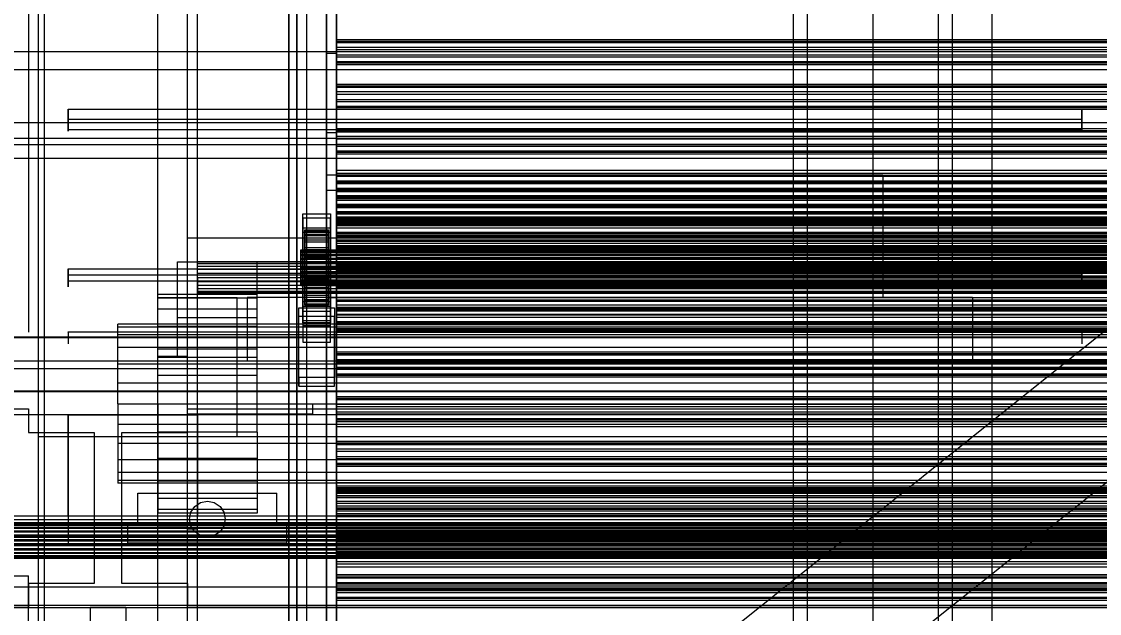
# Model space of a CAD drawing. Header units: millimetres. Extents: x -1970 to 59977, y -50268 to 6837.
# Drawn here: x -1408 to -866, y -34739 to -34441 of the extents above; entities that cross this region are included whole.
import ezdxf

# ---------------------------------------------------------------- set-up
doc = ezdxf.new("R2010")
doc.units = ezdxf.units.MM
for name, color, linetype, lineweight in [('COTAS_O', 1, 'Continuous', 0), ('COTAS_P', 1, 'Continuous', 0), ('frontal_briquetadora', 7, 'Continuous', 0), ('frontal_C01', 7, 'Continuous', 0), ('frontal_C03', 7, 'Continuous', 0), ('frontal_mezcladora', 7, 'Continuous', 0), ('frontal_secador', 7, 'Continuous', 0), ('frontal_tolva', 7, 'Continuous', 0)]:
    doc.layers.add(name, color=color, linetype=linetype, lineweight=lineweight)
doc.dimstyles.new('R19_100', dxfattribs={"dimtxt": 250, "dimasz": 150, "dimexe": 150, "dimexo": 80, "dimgap": 100, "dimtad": 1, "dimtih": 1, "dimtoh": 1, "dimdsep": 46, "dimcen": 0.09, "dimadec": 0, "dimazin": 0, "dimtfac": 1, "dimtdec": 4, "dimtofl": 0, "dimtmove": 0, "dimatfit": 3, "dimfxl": 1, "dimtolj": 1, "dimtzin": 0, "dimarcsym": 0})

# ---------------------------------------------------------------- blocks, each defined once
blk = doc.blocks.new('*D37')
at = {"layer": 'COTAS_P', "color": 0, "lineweight": -2, "transparency": 16777216}
for p, q in [((-1750, -35420), (-1750, -34450)), ((2600, -35420), (2600, -34450)), ((-1600, -34600), (2450, -34600))]:
    blk.add_line(p, q, dxfattribs=at)
at = {"layer": 'COTAS_P', "color": 0, "transparency": 16777216}
for points in [[(-1600, -34575), (-1600, -34625), (-1750, -34600)], [(2450, -34575), (2450, -34625), (2600, -34600)]]:
    blk.add_solid(points, dxfattribs=at)
at = {"layer": 'Defpoints', "color": 0, "transparency": 16777216}
for p in [(2600, -34600), (-1750, -35500), (2600, -35500)]:
    blk.add_point(p, dxfattribs=at)
blk = doc.blocks.new('*D44')
at = {"layer": 'COTAS_O', "color": 0, "lineweight": -2, "transparency": 16777216}
for p, q in [((-1400, -33700), (-630, -33700)), ((-780, -35850), (-780, -33850)), ((-1400, -36000), (-630, -36000))]:
    blk.add_line(p, q, dxfattribs=at)
at = {"layer": 'COTAS_O', "color": 0, "transparency": 16777216}
for points in [[(-805, -33850), (-755, -33850), (-780, -33700)], [(-805, -35850), (-755, -35850), (-780, -36000)]]:
    blk.add_solid(points, dxfattribs=at)
at = {"layer": 'Defpoints', "color": 0, "transparency": 16777216}
for p in [(-1480, -33700), (-780, -33700), (-1480, -36000)]:
    blk.add_point(p, dxfattribs=at)
blk = doc.blocks.new('*D46')
at = {"layer": 'COTAS_O', "color": 0, "lineweight": -2, "transparency": 16777216}
for p, q in [((-1320, -33000), (-550, -33000)), ((-700, -35850), (-700, -33150)), ((-1320, -36000), (-550, -36000))]:
    blk.add_line(p, q, dxfattribs=at)
at = {"layer": 'COTAS_O', "color": 0, "transparency": 16777216}
for points in [[(-725, -33150), (-675, -33150), (-700, -33000)], [(-725, -35850), (-675, -35850), (-700, -36000)]]:
    blk.add_solid(points, dxfattribs=at)
at = {"layer": 'Defpoints', "color": 0, "transparency": 16777216}
for p in [(-1400, -33000), (-700, -33000), (-1400, -36000)]:
    blk.add_point(p, dxfattribs=at)

msp = doc.modelspace()

# ---------------------------------------------------------------- linework, layer by layer
at = {"layer": 'frontal_briquetadora'}
for p, q in [((-1405, -34422.722), (-1405, -34441.964)), ((-1405, -34422.74), (-1405, -34441.832)), ((-1405, -34441.832), (-1405, -34460.24)), ((-1405, -34441.964), (-1405, -34460.706)), ((-1405, -34460.24), (-1405, -34477.746)), ((-1405, -34460.706), (-1405, -34478.788)), ((-1405, -34477.746), (-1405, -34494.147)), ((-1405, -34478.788), (-1405, -34496.056)), ((-1385, -34485.162), (-875, -34485.162)), ((-1385, -34486.667), (-1385, -34485.162)), ((-1385, -34485.162), (-1385, -34485.664)), ((-1385, -34486.971), (-1385, -34485.162)), ((-1385, -34485.664), (-1385, -34486.275)), ((-1385, -34486.275), (-1385, -34486.98)), ((-1385, -34488.165), (-1385, -34486.667)), ((-1385, -34489.47), (-1385, -34486.971)), ((-1385, -34486.98), (-1385, -34487.764)), ((-875, -34486.667), (-875, -34485.162)), ((-875, -34485.162), (-875, -34485.664)), ((-875, -34486.971), (-875, -34485.162)), ((-875, -34485.664), (-875, -34486.275)), ((-875, -34486.275), (-875, -34486.98)), ((-875, -34488.165), (-875, -34486.667)), ((-875, -34489.47), (-875, -34486.971)), ((-875, -34486.98), (-875, -34487.764)), ((-1385, -34487.764), (-1385, -34488.609)), ((-1385, -34489.657), (-1385, -34488.165)), ((-1385, -34488.609), (-1385, -34489.494)), ((-1385, -34492.157), (-1385, -34489.47)), ((-1385, -34489.494), (-1385, -34490.4)), ((-1385, -34491.141), (-1385, -34489.657)), ((-875, -34490.4), (-1385, -34490.4)), ((-1385, -34490.4), (-1385, -34492.18)), ((-1385, -34492.619), (-1385, -34491.141)), ((-1385, -34494.49), (-1385, -34492.157)), ((-1385, -34492.18), (-1385, -34493.8)), ((-1385, -34494.09), (-1385, -34492.619)), ((-875, -34487.764), (-875, -34488.609)), ((-875, -34489.657), (-875, -34488.165)), ((-875, -34488.609), (-875, -34489.494)), ((-875, -34492.157), (-875, -34489.47)), ((-875, -34489.494), (-875, -34490.4)), ((-875, -34491.141), (-875, -34489.657)), ((-875, -34490.4), (-875, -34492.18)), ((-875, -34492.619), (-875, -34491.141)), ((-875, -34494.49), (-875, -34492.157)), ((-875, -34492.18), (-875, -34493.8)), ((-875, -34494.09), (-875, -34492.619)), ((-1405, -34494.147), (-1405, -34509.249)), ((-1405, -34496.056), (-1405, -34512.364)), ((-1385, -34493.8), (-1385, -34495.113)), ((-1385, -34495.554), (-1385, -34494.09)), ((-1385, -34495.998), (-1385, -34494.49)), ((-1385, -34495.113), (-1385, -34496.003)), ((-1385, -34496.233), (-1385, -34495.554)), ((-1385, -34495.554), (-875, -34495.554)), ((-1385, -34495.554), (-1385, -34496.378)), ((-1385, -34496.378), (-1385, -34495.998)), ((-1385, -34496.003), (-1385, -34496.387)), ((-1385, -34496.387), (-1385, -34496.233)), ((-875, -34493.8), (-875, -34495.113)), ((-875, -34495.554), (-875, -34494.09)), ((-875, -34495.998), (-875, -34494.49)), ((-875, -34495.113), (-875, -34496.003)), ((-875, -34496.233), (-875, -34495.554)), ((-875, -34495.554), (-875, -34496.378)), ((-875, -34496.378), (-875, -34495.998)), ((-875, -34496.003), (-875, -34496.387)), ((-875, -34496.387), (-875, -34496.233)), ((-620, -34500), (-1425, -34500)), ((-620, -34510), (-1425, -34510)), ((-1405, -34509.249), (-1405, -34522.876)), ((-1405, -34512.364), (-1405, -34527.571)), ((-1255, -34518.4), (-1255, -34580)), ((-975, -34518.4), (-1255, -34518.4)), ((-975, -34518.4), (-975, -34580)), ((-1405, -34522.876), (-1405, -34534.867)), ((-1405, -34527.571), (-1405, -34541.548)), ((-1405, -34534.867), (-1405, -34545.083)), ((-1405, -34541.548), (-1405, -34554.176)), ((-1405, -34545.083), (-1405, -34553.403)), ((-1405, -34553.403), (-1405, -34559.73)), ((-1405, -34554.176), (-1405, -34565.346)), ((-1405, -34559.73), (-1405, -34563.989)), ((-1405, -34563.989), (-1405, -34566.132)), ((-1405, -34565.346), (-1405, -34574.965)), ((-1385, -34565.657), (-875, -34565.657)), ((-1385, -34566.549), (-1385, -34565.657)), ((-1385, -34565.657), (-1385, -34566.061)), ((-1385, -34568.221), (-1385, -34565.657)), ((-1385, -34566.061), (-1385, -34566.482)), ((-1385, -34566.482), (-1385, -34566.915)), ((-1385, -34567.43), (-1385, -34566.549)), ((-1385, -34566.915), (-1385, -34567.359)), ((-1385, -34567.359), (-1385, -34567.811)), ((-1385, -34568.299), (-1385, -34567.43)), ((-1385, -34567.811), (-1385, -34568.269)), ((-1385, -34570.888), (-1385, -34568.221)), ((-1385, -34568.269), (-1385, -34568.729)), ((-1385, -34569.157), (-1385, -34568.299)), ((-875, -34568.729), (-1385, -34568.729)), ((-1385, -34568.729), (-1385, -34570.933)), ((-875, -34566.549), (-875, -34565.657)), ((-875, -34565.657), (-875, -34566.061)), ((-875, -34568.221), (-875, -34565.657)), ((-875, -34566.061), (-875, -34566.482)), ((-875, -34566.482), (-875, -34566.915)), ((-875, -34567.43), (-875, -34566.549)), ((-875, -34566.915), (-875, -34567.359)), ((-875, -34567.359), (-875, -34567.811)), ((-875, -34568.299), (-875, -34567.43)), ((-875, -34567.811), (-875, -34568.269)), ((-875, -34570.888), (-875, -34568.221)), ((-875, -34568.269), (-875, -34568.729)), ((-875, -34569.157), (-875, -34568.299)), ((-875, -34568.729), (-875, -34570.933)), ((-1385, -34570.002), (-1385, -34569.157)), ((-1385, -34570.835), (-1385, -34570.002)), ((-1385, -34571.656), (-1385, -34570.835)), ((-1385, -34573.12), (-1385, -34570.888)), ((-1385, -34570.933), (-1385, -34572.828)), ((-1385, -34573.375), (-1385, -34571.656)), ((-1385, -34571.656), (-875, -34571.656)), ((-1385, -34571.656), (-1385, -34573.653)), ((-1385, -34572.828), (-1385, -34574.151)), ((-1385, -34574.466), (-1385, -34573.12)), ((-1385, -34574.445), (-1385, -34573.375)), ((-1385, -34573.653), (-1385, -34574.657)), ((-1385, -34574.151), (-1385, -34574.716)), ((-875, -34570.002), (-875, -34569.157)), ((-875, -34570.835), (-875, -34570.002)), ((-875, -34571.656), (-875, -34570.835)), ((-875, -34573.12), (-875, -34570.888)), ((-875, -34570.933), (-875, -34572.828)), ((-875, -34573.375), (-875, -34571.656)), ((-875, -34571.656), (-875, -34573.653)), ((-875, -34572.828), (-875, -34574.151)), ((-875, -34574.466), (-875, -34573.12)), ((-875, -34574.445), (-875, -34573.375)), ((-875, -34573.653), (-875, -34574.657)), ((-875, -34574.151), (-875, -34574.716)), ((-1405, -34574.965), (-1405, -34582.949)), ((-1385, -34574.716), (-1385, -34574.445)), ((-1385, -34574.657), (-1385, -34574.466)), ((-875, -34574.716), (-875, -34574.445)), ((-875, -34574.657), (-875, -34574.466)), ((-1405, -34582.949), (-1405, -34589.231)), ((-930, -34580), (-1295, -34580)), ((-1295, -34580), (-1295, -34612)), ((-1255, -34580), (-975, -34580)), ((-930, -34580), (-930, -34612)), ((-1405, -34589.231), (-1405, -34593.756)), ((-1405, -34593.756), (-1405, -34596.487)), ((-1405, -34596.487), (-1405, -34597.4)), ((-1385, -34597.328), (-1385, -34597.316)), ((-1385, -34597.316), (-875, -34597.316)), ((-1385, -34597.316), (-1385, -34597.357)), ((-1385, -34597.34), (-1385, -34597.328)), ((-1385, -34597.352), (-1385, -34597.34)), ((-1385, -34597.364), (-1385, -34597.352)), ((-1385, -34597.376), (-1385, -34597.364)), ((-1385, -34597.388), (-1385, -34597.376)), ((-1385, -34597.385), (-1385, -34597.398)), ((-1385, -34597.4), (-1385, -34597.388)), ((-875, -34597.4), (-1385, -34597.4)), ((-1385, -34597.4), (-1385, -34600.003)), ((-1385, -34600.003), (-1385, -34602.091)), ((-875, -34597.328), (-875, -34597.316)), ((-875, -34597.316), (-875, -34597.357)), ((-875, -34597.34), (-875, -34597.328)), ((-875, -34597.352), (-875, -34597.34)), ((-875, -34597.364), (-875, -34597.352)), ((-875, -34597.376), (-875, -34597.364)), ((-875, -34597.388), (-875, -34597.376)), ((-875, -34597.385), (-875, -34597.398)), ((-875, -34597.4), (-875, -34597.388)), ((-875, -34597.4), (-875, -34600.003)), ((-875, -34600.003), (-875, -34602.091)), ((-1385, -34602.091), (-1385, -34603.25)), ((-875, -34602.091), (-875, -34603.25)), ((-655, -34612), (-1445, -34612)), ((-930, -34612), (-1295, -34612)), ((-1445, -34636), (-1405, -34636)), ((-1405, -34636), (-1405, -34648)), ((-1385, -34639), (-1320, -34639)), ((-1385, -34690), (-1385, -34639)), ((-1385, -34639), (-1385, -34704)), ((-1325, -34636), (-770, -34636)), ((-1325, -34648), (-1325, -34636)), ((-1320, -34639), (-1320, -34690)), ((-1320, -34704), (-1320, -34639)), ((-1405, -34648), (-1372, -34648)), ((-1372, -34648), (-1372, -34724)), ((-1358, -34648), (-1325, -34648)), ((-1358, -34724), (-1358, -34648)), ((-1385, -34690), (-1425, -34690)), ((-620, -34690), (-1425, -34690)), ((-1320, -34690), (-1385, -34690)), ((-1385, -34690), (-1385, -34704)), ((-740, -34690), (-1320, -34690)), ((-1320, -34704), (-1320, -34690)), ((-570, -34704), (-1480, -34704)), ((-1385, -34704), (-1320, -34704)), ((-1405, -34735), (-1405, -34724)), ((-1405, -34724), (-1405, -34736)), ((-1372, -34724), (-1405, -34724)), ((-1325, -34724), (-1358, -34724)), ((-1325, -34736), (-1325, -34724)), ((-1325, -34724), (-1325, -34735)), ((-1480, -34736), (-570, -34736)), ((-1480, -34736), (-460, -34736)), ((-1445, -34735), (-1405, -34735)), ((-1405, -34735), (-1405, -34736)), ((-1405, -34736), (-1325, -34736)), ((-1356, -34736), (-1374, -34736)), ((-1374, -34736), (-1374, -34940)), ((-1356, -34736), (-1356, -34940)), ((-1325, -34736), (-1325, -34735)), ((-1325, -34735), (-770, -34735))]:
    msp.add_line(p, q, dxfattribs=at)
at = {"layer": 'frontal_C01'}
for p, q in [((-1020, -35975), (-1020, -33271.654)), ((-1013, -35975), (-1013, -33271.654)), ((-947, -35975), (-947, -33271.654)), ((-940, -35975), (-940, -33271.654))]:
    msp.add_line(p, q, dxfattribs=at)
at = {"layer": 'frontal_C03'}
for p, q in [((-1274, -34875.113), (-1274, -32314.944)), ((-1270, -32314.944), (-1270, -34875.113)), ((-1270, -34879.011), (-1270, -32318.841)), ((-1274, -32441.623), (-1274, -35001.792)), ((-1270, -35001.792), (-1270, -32441.623)), ((-1250, -34451.831), (-1250, -34450.296)), ((-1250, -34450.296), (-1250, -34451.177)), ((1250, -34450.296), (-1250, -34450.296)), ((-1250, -34451.177), (-1250, -34454.138)), ((1250, -34451.177), (-1250, -34451.177)), ((-1250, -34455.195), (-1250, -34451.831)), ((1250, -34451.831), (-1250, -34451.831)), ((-1250, -34454.138), (-1250, -34458.048)), ((1250, -34454.138), (-1250, -34454.138)), ((1500, -34456.351), (-1500, -34456.351)), ((-1250, -34459.105), (-1250, -34455.195)), ((-1250, -34455.195), (1250, -34455.195)), ((-1250, -34458.048), (-1250, -34461.412)), ((1250, -34458.048), (-1250, -34458.048)), ((-1250, -34462.066), (-1250, -34459.105)), ((1250, -34459.105), (-1250, -34459.105)), ((-1500, -34465.334), (1500, -34465.334)), ((-1250, -34461.412), (-1250, -34462.947)), ((1250, -34461.412), (-1250, -34461.412)), ((-1250, -34462.947), (-1250, -34462.066)), ((1250, -34462.066), (-1250, -34462.066)), ((1250, -34462.947), (-1250, -34462.947)), ((-1250, -34474.288), (-1250, -34472.754)), ((-1250, -34472.754), (-1250, -34473.635)), ((1250, -34472.754), (-1250, -34472.754)), ((-1250, -34473.635), (-1250, -34476.596)), ((1250, -34473.635), (-1250, -34473.635)), ((-1250, -34477.653), (-1250, -34474.288)), ((1250, -34474.288), (-1250, -34474.288)), ((-1250, -34476.596), (-1250, -34480.505)), ((1250, -34476.596), (-1250, -34476.596)), ((-1250, -34481.563), (-1250, -34477.653)), ((-1250, -34477.653), (1250, -34477.653)), ((-1250, -34480.505), (-1250, -34483.87)), ((1250, -34480.505), (-1250, -34480.505)), ((-1250, -34484.523), (-1250, -34481.563)), ((1250, -34481.563), (-1250, -34481.563)), ((-1250, -34483.87), (-1250, -34485.405)), ((1250, -34483.87), (-1250, -34483.87)), ((-1250, -34485.405), (-1250, -34484.523)), ((1250, -34484.523), (-1250, -34484.523)), ((1250, -34485.405), (-1250, -34485.405)), ((-1250, -34496.746), (-1250, -34495.211)), ((-1250, -34495.211), (-1250, -34496.092)), ((1250, -34495.211), (-1250, -34495.211)), ((-1250, -34496.092), (-1250, -34499.053)), ((1250, -34496.092), (-1250, -34496.092)), ((-1250, -34500.111), (-1250, -34496.746)), ((1250, -34496.746), (-1250, -34496.746)), ((-1250, -34499.053), (-1250, -34502.963)), ((1250, -34499.053), (-1250, -34499.053)), ((-1250, -34504.02), (-1250, -34500.111)), ((-1250, -34500.111), (1250, -34500.111)), ((-1250, -34502.963), (-1250, -34506.328)), ((1250, -34502.963), (-1250, -34502.963)), ((-1250, -34506.981), (-1250, -34504.02)), ((1250, -34504.02), (-1250, -34504.02)), ((-1250, -34506.328), (-1250, -34507.862)), ((1250, -34506.328), (-1250, -34506.328)), ((-1250, -34507.862), (-1250, -34506.981)), ((1250, -34506.981), (-1250, -34506.981)), ((1250, -34507.862), (-1250, -34507.862)), ((-1250, -34519.204), (-1250, -34517.669)), ((-1250, -34517.669), (-1250, -34518.55)), ((1250, -34517.669), (-1250, -34517.669)), ((-1250, -34518.55), (-1250, -34521.511)), ((1250, -34518.55), (-1250, -34518.55)), ((-1250, -34522.568), (-1250, -34519.204)), ((1250, -34519.204), (-1250, -34519.204)), ((-1250, -34521.511), (-1250, -34525.42)), ((1250, -34521.511), (-1250, -34521.511)), ((-1250, -34526.478), (-1250, -34522.568)), ((-1250, -34522.568), (1250, -34522.568)), ((-1250, -34525.42), (-1250, -34528.785)), ((1250, -34525.42), (-1250, -34525.42)), ((-1250, -34529.439), (-1250, -34526.478)), ((1250, -34526.478), (-1250, -34526.478)), ((-1250, -34528.785), (-1250, -34530.32)), ((1250, -34528.785), (-1250, -34528.785)), ((-1250, -34530.32), (-1250, -34529.439)), ((1250, -34529.439), (-1250, -34529.439)), ((1250, -34530.32), (-1250, -34530.32)), ((-1250, -34533.783), (-1250, -34532.986)), ((-1250, -34532.986), (-1250, -34534.368)), ((-1250, -34532.986), (1250, -34532.986)), ((-1250, -34536.706), (-1250, -34533.783)), ((-1250, -34533.783), (1250, -34533.783)), ((-1250, -34534.368), (-1250, -34537.835)), ((-1250, -34534.368), (1250, -34534.368)), ((-1267, -34540.083), (-1267, -34537.837)), ((-1267, -34537.837), (-1253, -34537.837)), ((-1267, -34584.611), (-1267, -34537.837)), ((-1253, -34540.083), (-1267, -34540.083)), ((-1267, -34540.083), (-1267, -34586.857)), ((-1253, -34537.837), (-1253, -34540.083)), ((-1253, -34537.837), (-1253, -34584.611)), ((-1253, -34586.857), (-1253, -34540.083)), ((-1250, -34541.554), (-1250, -34536.706)), ((-1250, -34536.706), (1250, -34536.706)), ((-1250, -34537.835), (-1250, -34543.151)), ((-1250, -34537.835), (1250, -34537.835)), ((-1250, -34541.661), (-1250, -34540.126)), ((-1250, -34540.126), (-1250, -34541.008)), ((1250, -34540.126), (-1250, -34540.126)), ((-1250, -34541.008), (-1250, -34543.969)), ((1250, -34541.008), (-1250, -34541.008)), ((-1250, -34547.998), (-1250, -34541.554)), ((-1250, -34541.554), (1250, -34541.554)), ((-1250, -34545.026), (-1250, -34541.661)), ((1250, -34541.661), (-1250, -34541.661)), ((-1267, -34547.269), (-1267, -34545.024)), ((-1267, -34545.024), (-1253, -34545.024)), ((-1267, -34591.798), (-1267, -34545.024)), ((-1266, -34555.971), (-1266, -34545.978)), ((-1266, -34545.978), (-1266, -34546.798)), ((-1266, -34545.978), (-1254, -34545.978)), ((-1266, -34546.451), (-1266, -34545.978)), ((-1266, -34556.196), (-1266, -34546.451)), ((-1266, -34546.451), (-1254, -34546.451)), ((-1266, -34548.186), (-1266, -34546.451)), ((-1266, -34556.36), (-1266, -34546.798)), ((-1266, -34546.798), (-1266, -34548.857)), ((-1266, -34546.798), (-1254, -34546.798)), ((-1254, -34546.798), (-1254, -34545.978)), ((-1254, -34545.978), (-1254, -34555.971)), ((-1254, -34545.978), (-1254, -34546.451)), ((-1254, -34546.451), (-1254, -34556.196)), ((-1254, -34546.451), (-1254, -34548.186)), ((-1254, -34548.857), (-1254, -34546.798)), ((-1254, -34546.798), (-1254, -34556.36)), ((-1253, -34545.024), (-1253, -34547.269)), ((-1253, -34545.024), (-1253, -34591.798)), ((-1250, -34543.151), (-1250, -34549.954)), ((-1250, -34543.151), (1250, -34543.151)), ((-1250, -34543.969), (-1250, -34547.878)), ((1250, -34543.969), (-1250, -34543.969)), ((-1250, -34548.935), (-1250, -34545.026)), ((-1250, -34545.026), (1250, -34545.026)), ((-1253, -34547.269), (-1267, -34547.269)), ((-1267, -34547.269), (-1267, -34594.043)), ((-1266, -34557.018), (-1266, -34548.186)), ((-1266, -34548.186), (-1254, -34548.186)), ((-1266, -34551.065), (-1266, -34548.186)), ((-1266, -34557.335), (-1266, -34548.857)), ((-1266, -34548.857), (-1266, -34552.013)), ((-1266, -34548.857), (-1254, -34548.857)), ((-1266, -34558.381), (-1266, -34551.065)), ((-1266, -34551.065), (-1254, -34551.065)), ((-1266, -34554.891), (-1266, -34551.065)), ((-1266, -34558.83), (-1266, -34552.013)), ((-1266, -34552.013), (-1266, -34556.052)), ((-1266, -34552.013), (-1254, -34552.013)), ((-1254, -34548.186), (-1254, -34557.018)), ((-1254, -34548.186), (-1254, -34551.065)), ((-1254, -34552.013), (-1254, -34548.857)), ((-1254, -34548.857), (-1254, -34557.335)), ((-1254, -34551.065), (-1254, -34558.381)), ((-1254, -34551.065), (-1254, -34554.891)), ((-1254, -34556.052), (-1254, -34552.013)), ((-1254, -34552.013), (-1254, -34558.83)), ((-1253, -34594.043), (-1253, -34547.269)), ((-1250, -34547.878), (-1250, -34551.243)), ((1250, -34547.878), (-1250, -34547.878)), ((-1250, -34555.598), (-1250, -34547.998)), ((-1250, -34547.998), (1250, -34547.998)), ((-1250, -34551.896), (-1250, -34548.935)), ((1250, -34548.935), (-1250, -34548.935)), ((-1250, -34549.954), (-1250, -34557.779)), ((-1250, -34549.954), (1250, -34549.954)), ((-1250, -34551.243), (-1250, -34552.778)), ((1250, -34551.243), (-1250, -34551.243)), ((-1250, -34552.778), (-1250, -34551.896)), ((1250, -34551.896), (-1250, -34551.896)), ((-1268, -34556.196), (-1268, -34555.971)), ((-1268, -34555.971), (-1268, -34556.36)), ((-1268, -34555.971), (1268, -34555.971)), ((-1268, -34557.018), (-1268, -34556.196)), ((-1268, -34556.196), (1268, -34556.196)), ((-1268, -34556.36), (-1268, -34557.335)), ((-1268, -34556.36), (1268, -34556.36)), ((-1268, -34558.381), (-1268, -34557.018)), ((-1268, -34557.018), (1268, -34557.018)), ((-1268, -34557.335), (-1268, -34558.83)), ((-1268, -34557.335), (1268, -34557.335)), ((-1266, -34560.194), (-1266, -34554.891)), ((-1266, -34554.891), (-1254, -34554.891)), ((-1266, -34559.404), (-1266, -34554.891)), ((-1266, -34556.36), (-1266, -34555.971)), ((-1254, -34555.971), (-1266, -34555.971)), ((-1266, -34555.971), (-1266, -34556.196)), ((-1266, -34560.744), (-1266, -34556.052)), ((-1266, -34556.052), (-1266, -34560.699)), ((-1266, -34556.052), (-1254, -34556.052)), ((-1254, -34556.196), (-1266, -34556.196)), ((-1266, -34556.196), (-1266, -34557.018)), ((-1266, -34557.335), (-1266, -34556.36)), ((-1254, -34556.36), (-1266, -34556.36)), ((-1254, -34557.018), (-1266, -34557.018)), ((-1266, -34557.018), (-1266, -34558.381)), ((-1266, -34558.83), (-1266, -34557.335)), ((-1254, -34557.335), (-1266, -34557.335)), ((-1254, -34554.891), (-1254, -34560.194)), ((-1254, -34554.891), (-1254, -34559.404)), ((-1254, -34555.971), (-1254, -34556.36)), ((-1254, -34556.196), (-1254, -34555.971)), ((-1254, -34560.699), (-1254, -34556.052)), ((-1254, -34556.052), (-1254, -34560.744)), ((-1254, -34557.018), (-1254, -34556.196)), ((-1254, -34556.36), (-1254, -34557.335)), ((-1254, -34558.381), (-1254, -34557.018)), ((-1254, -34557.335), (-1254, -34558.83)), ((1250, -34552.778), (-1250, -34552.778)), ((-1250, -34563.837), (-1250, -34555.598)), ((-1250, -34555.598), (1250, -34555.598)), ((-1250, -34557.779), (-1250, -34566.095)), ((1250, -34557.779), (-1250, -34557.779)), ((-1268, -34560.194), (-1268, -34558.381)), ((-1268, -34558.381), (1268, -34558.381)), ((-1268, -34558.83), (-1268, -34560.744)), ((-1268, -34558.83), (1268, -34558.83)), ((-1268, -34562.331), (-1268, -34560.194)), ((-1268, -34560.194), (1268, -34560.194)), ((-1268, -34560.744), (-1268, -34562.945)), ((-1268, -34560.744), (1268, -34560.744)), ((-1268, -34564.648), (-1268, -34562.331)), ((-1268, -34562.331), (1268, -34562.331)), ((-1268, -34562.945), (-1268, -34565.283)), ((1268, -34562.945), (-1268, -34562.945)), ((-1254, -34558.381), (-1266, -34558.381)), ((-1266, -34558.381), (-1266, -34560.194)), ((-1266, -34560.744), (-1266, -34558.83)), ((-1254, -34558.83), (-1266, -34558.83)), ((-1266, -34562.331), (-1266, -34559.404)), ((-1266, -34559.404), (-1254, -34559.404)), ((-1266, -34564.295), (-1266, -34559.404)), ((-1254, -34560.194), (-1266, -34560.194)), ((-1266, -34560.194), (-1266, -34562.331)), ((-1266, -34560.699), (-1266, -34562.945)), ((-1254, -34560.699), (-1266, -34560.699)), ((-1266, -34560.699), (-1266, -34565.636)), ((-1266, -34562.945), (-1266, -34560.744)), ((-1254, -34560.744), (-1266, -34560.744)), ((-1254, -34562.331), (-1266, -34562.331)), ((-1266, -34562.331), (-1266, -34564.648)), ((-1266, -34562.945), (-1254, -34562.945)), ((-1266, -34565.283), (-1266, -34562.945)), ((-1254, -34560.194), (-1254, -34558.381)), ((-1254, -34558.83), (-1254, -34560.744)), ((-1254, -34559.404), (-1254, -34562.331)), ((-1254, -34559.404), (-1254, -34564.295)), ((-1254, -34562.331), (-1254, -34560.194)), ((-1254, -34562.945), (-1254, -34560.699)), ((-1254, -34565.636), (-1254, -34560.699)), ((-1254, -34560.744), (-1254, -34562.945)), ((-1254, -34564.648), (-1254, -34562.331)), ((-1254, -34562.945), (-1254, -34565.283)), ((-1250, -34564.119), (-1250, -34562.584)), ((-1250, -34562.584), (-1250, -34563.465)), ((1250, -34562.584), (-1250, -34562.584)), ((-1250, -34563.465), (-1250, -34566.426)), ((1250, -34563.465), (-1250, -34563.465)), ((-1268, -34566.987), (-1268, -34564.648)), ((-1268, -34564.648), (1268, -34564.648)), ((-1268, -34565.283), (-1268, -34567.6)), ((-1268, -34565.283), (1268, -34565.283)), ((-1268, -34569.188), (-1268, -34566.987)), ((-1268, -34566.987), (1268, -34566.987)), ((-1268, -34567.6), (-1268, -34569.738)), ((-1268, -34567.6), (1268, -34567.6)), ((-1266, -34564.648), (-1266, -34564.295)), ((-1266, -34564.295), (-1254, -34564.295)), ((-1266, -34569.233), (-1266, -34564.295)), ((-1254, -34564.648), (-1266, -34564.648)), ((-1266, -34564.648), (-1266, -34566.987)), ((-1266, -34567.6), (-1266, -34565.283)), ((-1266, -34565.283), (-1266, -34565.636)), ((-1254, -34565.283), (-1266, -34565.283)), ((-1266, -34565.636), (-1266, -34570.528)), ((-1266, -34565.636), (-1254, -34565.636)), ((-1266, -34566.987), (-1266, -34569.233)), ((-1254, -34566.987), (-1266, -34566.987)), ((-1266, -34566.987), (-1266, -34569.188)), ((-1266, -34569.738), (-1266, -34567.6)), ((-1266, -34567.6), (-1266, -34570.528)), ((-1254, -34567.6), (-1266, -34567.6)), ((-1254, -34564.295), (-1254, -34564.648)), ((-1254, -34564.295), (-1254, -34569.233)), ((-1254, -34566.987), (-1254, -34564.648)), ((-1254, -34565.636), (-1254, -34565.283)), ((-1254, -34565.283), (-1254, -34567.6)), ((-1254, -34570.528), (-1254, -34565.636)), ((-1254, -34569.233), (-1254, -34566.987)), ((-1254, -34569.188), (-1254, -34566.987)), ((-1254, -34570.528), (-1254, -34567.6)), ((-1254, -34567.6), (-1254, -34569.738)), ((-1250, -34572.152), (-1250, -34563.837)), ((-1250, -34563.837), (1250, -34563.837)), ((-1250, -34567.484), (-1250, -34564.119)), ((1250, -34564.119), (-1250, -34564.119)), ((-1250, -34566.095), (-1250, -34574.333)), ((-1250, -34566.095), (1250, -34566.095)), ((-1250, -34566.426), (-1250, -34570.336)), ((1250, -34566.426), (-1250, -34566.426)), ((-1250, -34571.393), (-1250, -34567.484)), ((-1250, -34567.484), (1250, -34567.484)), ((-1268, -34571.101), (-1268, -34569.188)), ((-1268, -34569.188), (1268, -34569.188)), ((-1268, -34569.738), (-1268, -34571.55)), ((-1268, -34569.738), (1268, -34569.738)), ((-1268, -34572.596), (-1268, -34571.101)), ((-1268, -34571.101), (1268, -34571.101)), ((-1268, -34571.55), (-1268, -34572.914)), ((-1268, -34571.55), (1268, -34571.55)), ((-1268, -34573.572), (-1268, -34572.596)), ((-1268, -34572.596), (1268, -34572.596)), ((-1268, -34572.914), (-1268, -34573.736)), ((-1268, -34572.914), (1268, -34572.914)), ((-1268, -34573.96), (-1268, -34573.572)), ((-1268, -34573.572), (1268, -34573.572)), ((-1268, -34573.736), (-1268, -34573.96)), ((-1268, -34573.736), (1268, -34573.736)), ((-1268, -34573.96), (1268, -34573.96)), ((-1266, -34569.188), (-1266, -34573.879)), ((-1254, -34569.188), (-1266, -34569.188)), ((-1266, -34569.188), (-1266, -34571.101)), ((-1266, -34569.233), (-1254, -34569.233)), ((-1266, -34573.879), (-1266, -34569.233)), ((-1266, -34571.55), (-1266, -34569.738)), ((-1266, -34569.738), (-1266, -34575.04)), ((-1254, -34569.738), (-1266, -34569.738)), ((-1266, -34570.528), (-1266, -34575.04)), ((-1266, -34570.528), (-1254, -34570.528)), ((-1266, -34571.101), (-1266, -34577.918)), ((-1254, -34571.101), (-1266, -34571.101)), ((-1266, -34571.101), (-1266, -34572.596)), ((-1266, -34572.914), (-1266, -34571.55)), ((-1266, -34571.55), (-1266, -34578.866)), ((-1254, -34571.55), (-1266, -34571.55)), ((-1266, -34572.596), (-1266, -34581.075)), ((-1254, -34572.596), (-1266, -34572.596)), ((-1266, -34572.596), (-1266, -34573.572)), ((-1266, -34573.736), (-1266, -34572.914)), ((-1266, -34572.914), (-1266, -34581.745)), ((-1254, -34572.914), (-1266, -34572.914)), ((-1266, -34573.572), (-1266, -34583.133)), ((-1254, -34573.572), (-1266, -34573.572)), ((-1266, -34573.572), (-1266, -34573.96)), ((-1266, -34573.96), (-1266, -34573.736)), ((-1266, -34573.736), (-1266, -34583.48)), ((-1254, -34573.736), (-1266, -34573.736)), ((-1266, -34573.879), (-1254, -34573.879)), ((-1266, -34577.918), (-1266, -34573.879)), ((-1266, -34573.96), (-1266, -34583.954)), ((-1254, -34573.96), (-1266, -34573.96)), ((-1254, -34573.879), (-1254, -34569.188)), ((-1254, -34571.101), (-1254, -34569.188)), ((-1254, -34569.233), (-1254, -34573.879)), ((-1254, -34575.04), (-1254, -34569.738)), ((-1254, -34569.738), (-1254, -34571.55)), ((-1254, -34575.04), (-1254, -34570.528)), ((-1254, -34577.918), (-1254, -34571.101)), ((-1254, -34572.596), (-1254, -34571.101)), ((-1254, -34578.866), (-1254, -34571.55)), ((-1254, -34571.55), (-1254, -34572.914)), ((-1254, -34581.075), (-1254, -34572.596)), ((-1254, -34573.572), (-1254, -34572.596)), ((-1254, -34581.745), (-1254, -34572.914)), ((-1254, -34572.914), (-1254, -34573.736)), ((-1254, -34583.133), (-1254, -34573.572)), ((-1254, -34573.96), (-1254, -34573.572)), ((-1254, -34583.48), (-1254, -34573.736)), ((-1254, -34573.736), (-1254, -34573.96)), ((-1254, -34573.879), (-1254, -34577.918)), ((-1254, -34583.954), (-1254, -34573.96)), ((-1250, -34570.336), (-1250, -34573.7)), ((1250, -34570.336), (-1250, -34570.336)), ((-1250, -34574.354), (-1250, -34571.393)), ((1250, -34571.393), (-1250, -34571.393)), ((-1250, -34579.978), (-1250, -34572.152)), ((-1250, -34572.152), (1250, -34572.152)), ((-1250, -34573.7), (-1250, -34575.235)), ((1250, -34573.7), (-1250, -34573.7)), ((-1266, -34575.04), (-1266, -34578.866)), ((-1266, -34575.04), (-1254, -34575.04)), ((-1266, -34577.918), (-1254, -34577.918)), ((-1266, -34581.075), (-1266, -34577.918)), ((-1266, -34578.866), (-1266, -34581.745)), ((-1266, -34578.866), (-1254, -34578.866)), ((-1254, -34578.866), (-1254, -34575.04)), ((-1254, -34577.918), (-1254, -34581.075)), ((-1254, -34581.745), (-1254, -34578.866)), ((-1250, -34574.333), (-1250, -34581.934)), ((-1250, -34574.333), (1250, -34574.333)), ((-1250, -34575.235), (-1250, -34574.354)), ((1250, -34574.354), (-1250, -34574.354)), ((1250, -34575.235), (-1250, -34575.235)), ((-1269, -34589.624), (-1269, -34585.133)), ((-1269, -34585.133), (-1251, -34585.133)), ((-1269, -34620.213), (-1269, -34585.133)), ((-1267, -34592.768), (-1267, -34581.988)), ((-1267, -34581.988), (-1253, -34581.988)), ((-1267, -34591.733), (-1267, -34581.988)), ((-1253, -34584.611), (-1267, -34584.611)), ((-1267, -34584.611), (-1267, -34586.857)), ((-1266, -34581.075), (-1254, -34581.075)), ((-1266, -34583.133), (-1266, -34581.075)), ((-1266, -34581.745), (-1266, -34583.48)), ((-1266, -34581.745), (-1254, -34581.745)), ((-1266, -34583.133), (-1254, -34583.133)), ((-1266, -34583.954), (-1266, -34583.133)), ((-1266, -34583.48), (-1266, -34583.954)), ((-1266, -34583.48), (-1254, -34583.48)), ((-1266, -34583.954), (-1254, -34583.954)), ((-1254, -34581.075), (-1254, -34583.133)), ((-1254, -34583.48), (-1254, -34581.745)), ((-1254, -34583.133), (-1254, -34583.954)), ((-1254, -34583.954), (-1254, -34583.48)), ((-1253, -34581.988), (-1253, -34592.768)), ((-1253, -34581.988), (-1253, -34591.733)), ((-1253, -34586.857), (-1253, -34584.611)), ((-1251, -34585.133), (-1251, -34589.624)), ((-1251, -34585.133), (-1251, -34620.213)), ((-1250, -34586.781), (-1250, -34579.978)), ((-1250, -34579.978), (1250, -34579.978)), ((-1250, -34581.934), (-1250, -34588.377)), ((-1250, -34581.934), (1250, -34581.934)), ((-1250, -34586.576), (-1250, -34585.042)), ((-1250, -34585.042), (-1250, -34585.923)), ((1250, -34585.042), (-1250, -34585.042)), ((-1251, -34589.624), (-1269, -34589.624)), ((-1269, -34624.704), (-1269, -34589.624)), ((-1267, -34586.857), (-1253, -34586.857)), ((-1251, -34624.704), (-1251, -34589.624)), ((-1250, -34585.923), (-1250, -34588.884)), ((1250, -34585.923), (-1250, -34585.923)), ((-1250, -34589.941), (-1250, -34586.576)), ((1250, -34586.576), (-1250, -34586.576)), ((-1250, -34592.097), (-1250, -34586.781)), ((-1250, -34586.781), (1250, -34586.781)), ((-1250, -34588.377), (-1250, -34593.226)), ((-1250, -34588.377), (1250, -34588.377)), ((-1250, -34588.884), (-1250, -34592.793)), ((1250, -34588.884), (-1250, -34588.884)), ((-1250, -34593.851), (-1250, -34589.941)), ((-1250, -34589.941), (1250, -34589.941)), ((-1253, -34591.733), (-1267, -34591.733)), ((-1267, -34591.733), (-1267, -34602.513)), ((-1253, -34591.798), (-1267, -34591.798)), ((-1267, -34591.798), (-1267, -34594.043)), ((-1253, -34592.768), (-1267, -34592.768)), ((-1267, -34592.768), (-1267, -34602.513)), ((-1267, -34594.043), (-1253, -34594.043)), ((-1253, -34602.513), (-1253, -34591.733)), ((-1253, -34594.043), (-1253, -34591.798)), ((-1253, -34602.513), (-1253, -34592.768)), ((-1250, -34595.564), (-1250, -34592.097)), ((-1250, -34592.097), (1250, -34592.097)), ((-1250, -34592.793), (-1250, -34596.158)), ((1250, -34592.793), (-1250, -34592.793)), ((-1250, -34593.226), (-1250, -34596.148)), ((-1250, -34593.226), (1250, -34593.226)), ((-1250, -34596.812), (-1250, -34593.851)), ((1250, -34593.851), (-1250, -34593.851)), ((-1250, -34596.946), (-1250, -34595.564)), ((-1250, -34595.564), (1250, -34595.564)), ((-1250, -34596.148), (-1250, -34596.946)), ((-1250, -34596.148), (1250, -34596.148)), ((-1250, -34596.158), (-1250, -34597.693)), ((1250, -34596.158), (-1250, -34596.158)), ((-1250, -34597.693), (-1250, -34596.812)), ((1250, -34596.812), (-1250, -34596.812)), ((-1250, -34596.946), (1250, -34596.946)), ((1250, -34597.693), (-1250, -34597.693)), ((-1267, -34602.513), (-1253, -34602.513)), ((-1250, -34609.034), (-1250, -34607.499)), ((-1250, -34607.499), (-1250, -34608.381)), ((1250, -34607.499), (-1250, -34607.499)), ((-1250, -34608.381), (-1250, -34611.342)), ((1250, -34608.381), (-1250, -34608.381)), ((-1250, -34612.399), (-1250, -34609.034)), ((1250, -34609.034), (-1250, -34609.034)), ((-1250, -34611.342), (-1250, -34615.251)), ((1250, -34611.342), (-1250, -34611.342)), ((-1500, -34615.78), (1500, -34615.78)), ((-1250, -34616.308), (-1250, -34612.399)), ((-1250, -34612.399), (1250, -34612.399)), ((-1250, -34615.251), (-1250, -34618.616)), ((1250, -34615.251), (-1250, -34615.251)), ((-1250, -34619.269), (-1250, -34616.308)), ((1250, -34616.308), (-1250, -34616.308)), ((-1251, -34620.213), (-1269, -34620.213)), ((-1269, -34620.213), (-1269, -34624.704)), ((-1251, -34624.704), (-1251, -34620.213)), ((-1250, -34618.616), (-1250, -34620.151)), ((1250, -34618.616), (-1250, -34618.616)), ((-1250, -34620.151), (-1250, -34619.269)), ((1250, -34619.269), (-1250, -34619.269)), ((1250, -34620.151), (-1250, -34620.151)), ((1500, -34627.188), (-1500, -34627.188)), ((1500, -34627.473), (-1500, -34627.473)), ((-1269, -34624.704), (-1251, -34624.704)), ((-1250, -34631.492), (-1250, -34629.957)), ((-1250, -34629.957), (-1250, -34630.838)), ((1250, -34629.957), (-1250, -34629.957)), ((-1250, -34630.838), (-1250, -34633.799)), ((1250, -34630.838), (-1250, -34630.838)), ((-1250, -34634.856), (-1250, -34631.492)), ((1250, -34631.492), (-1250, -34631.492)), ((-1250, -34633.799), (-1250, -34637.709)), ((1250, -34633.799), (-1250, -34633.799)), ((-1500, -34638.882), (1500, -34638.882)), ((-1250, -34638.766), (-1250, -34634.856)), ((-1250, -34634.856), (1250, -34634.856)), ((-1250, -34637.709), (-1250, -34641.073)), ((1250, -34637.709), (-1250, -34637.709)), ((-1250, -34641.727), (-1250, -34638.766)), ((1250, -34638.766), (-1250, -34638.766)), ((-1250, -34641.073), (-1250, -34642.608)), ((1250, -34641.073), (-1250, -34641.073)), ((-1250, -34642.608), (-1250, -34641.727)), ((1250, -34641.727), (-1250, -34641.727)), ((1250, -34642.608), (-1250, -34642.608)), ((-1250, -34653.949), (-1250, -34652.415)), ((-1250, -34652.415), (-1250, -34653.296)), ((1250, -34652.415), (-1250, -34652.415)), ((-1250, -34653.296), (-1250, -34656.257)), ((1250, -34653.296), (-1250, -34653.296)), ((-1250, -34657.314), (-1250, -34653.949)), ((1250, -34653.949), (-1250, -34653.949)), ((-1250, -34656.257), (-1250, -34660.166)), ((1250, -34656.257), (-1250, -34656.257)), ((-1250, -34661.224), (-1250, -34657.314)), ((-1250, -34657.314), (1250, -34657.314)), ((-1250, -34660.166), (-1250, -34663.531)), ((1250, -34660.166), (-1250, -34660.166)), ((-1250, -34664.184), (-1250, -34661.224)), ((1250, -34661.224), (-1250, -34661.224)), ((-1250, -34663.531), (-1250, -34665.066)), ((1250, -34663.531), (-1250, -34663.531)), ((-1250, -34665.066), (-1250, -34664.184)), ((1250, -34664.184), (-1250, -34664.184)), ((1250, -34665.066), (-1250, -34665.066)), ((-1250, -34676.407), (-1250, -34674.872)), ((-1250, -34674.872), (-1250, -34675.754)), ((1250, -34674.872), (-1250, -34674.872)), ((-1250, -34675.754), (-1250, -34678.714)), ((1250, -34675.754), (-1250, -34675.754)), ((-1250, -34679.772), (-1250, -34676.407)), ((1250, -34676.407), (-1250, -34676.407)), ((-1250, -34677.403), (-1250, -34676.77)), ((-1250, -34676.77), (-1250, -34677.867)), ((-1250, -34676.77), (1250, -34676.77)), ((-1250, -34679.722), (-1250, -34677.403)), ((-1250, -34677.403), (1250, -34677.403)), ((-1250, -34677.867), (-1250, -34680.619)), ((-1250, -34677.867), (1250, -34677.867)), ((-1250, -34678.714), (-1250, -34682.624)), ((1250, -34678.714), (-1250, -34678.714)), ((-1250, -34683.571), (-1250, -34679.722)), ((-1250, -34679.722), (1250, -34679.722)), ((-1250, -34683.681), (-1250, -34679.772)), ((-1250, -34679.772), (1250, -34679.772)), ((-1250, -34680.619), (-1250, -34684.838)), ((-1250, -34680.619), (1250, -34680.619)), ((-1250, -34682.624), (-1250, -34685.989)), ((1250, -34682.624), (-1250, -34682.624)), ((-1250, -34688.686), (-1250, -34683.571)), ((-1250, -34683.571), (1250, -34683.571)), ((-1250, -34686.642), (-1250, -34683.681)), ((1250, -34683.681), (-1250, -34683.681)), ((-1250, -34684.838), (-1250, -34690.238)), ((-1250, -34684.838), (1250, -34684.838)), ((-1250, -34685.989), (-1250, -34687.523)), ((1250, -34685.989), (-1250, -34685.989)), ((-1250, -34687.523), (-1250, -34686.642)), ((1250, -34686.642), (-1250, -34686.642)), ((1250, -34687.523), (-1250, -34687.523)), ((-1500, -34691.736), (1500, -34691.736)), ((-1500, -34693.159), (1500, -34693.159)), ((-1500, -34693.384), (1500, -34693.384)), ((-1500, -34693.548), (1500, -34693.548)), ((-1250, -34694.718), (-1250, -34688.686)), ((-1250, -34688.686), (1250, -34688.686)), ((-1250, -34690.238), (-1250, -34696.45)), ((-1250, -34690.238), (1250, -34690.238)), ((-1500, -34694.206), (1500, -34694.206)), ((-1500, -34694.523), (1500, -34694.523)), ((-1500, -34695.569), (1500, -34695.569)), ((-1500, -34696.018), (1500, -34696.018)), ((-1500, -34697.382), (1500, -34697.382)), ((-1500, -34697.932), (1500, -34697.932)), ((-1250, -34701.258), (-1250, -34694.718)), ((-1250, -34694.718), (1250, -34694.718)), ((-1250, -34696.45), (-1250, -34703.05)), ((1250, -34696.45), (-1250, -34696.45)), ((-1250, -34698.865), (-1250, -34697.33)), ((-1250, -34697.33), (-1250, -34698.211)), ((1250, -34697.33), (-1250, -34697.33)), ((-1250, -34698.211), (-1250, -34701.172)), ((1250, -34698.211), (-1250, -34698.211)), ((-1250, -34702.229), (-1250, -34698.865)), ((1250, -34698.865), (-1250, -34698.865)), ((-1500, -34699.519), (1500, -34699.519)), ((1500, -34700.133), (-1500, -34700.133)), ((1500, -34700.719), (-1500, -34700.719)), ((-1500, -34701.836), (1500, -34701.836)), ((-1500, -34702.471), (1500, -34702.471)), ((-1500, -34704.175), (1500, -34704.175)), ((-1250, -34701.172), (-1250, -34705.081)), ((1250, -34701.172), (-1250, -34701.172)), ((-1250, -34707.858), (-1250, -34701.258)), ((-1250, -34701.258), (1250, -34701.258)), ((-1250, -34706.139), (-1250, -34702.229)), ((-1250, -34702.229), (1250, -34702.229)), ((-1250, -34703.05), (-1250, -34709.589)), ((-1250, -34703.05), (1250, -34703.05)), ((-1500, -34704.789), (1500, -34704.789)), ((-1500, -34706.376), (1500, -34706.376)), ((-1500, -34706.926), (1500, -34706.926)), ((-1500, -34708.289), (1500, -34708.289)), ((-1500, -34708.738), (1500, -34708.738)), ((-1500, -34709.784), (1500, -34709.784)), ((-1250, -34705.081), (-1250, -34708.446)), ((1250, -34705.081), (-1250, -34705.081)), ((-1250, -34709.1), (-1250, -34706.139)), ((1250, -34706.139), (-1250, -34706.139)), ((-1250, -34714.07), (-1250, -34707.858)), ((-1250, -34707.858), (1250, -34707.858)), ((-1250, -34708.446), (-1250, -34709.981)), ((1250, -34708.446), (-1250, -34708.446)), ((-1250, -34709.981), (-1250, -34709.1)), ((1250, -34709.1), (-1250, -34709.1)), ((-1250, -34709.589), (-1250, -34715.622)), ((-1250, -34709.589), (1250, -34709.589)), ((-1500, -34710.102), (1500, -34710.102)), ((-1500, -34710.76), (1500, -34710.76)), ((-1500, -34710.924), (1500, -34710.924)), ((-1500, -34711.148), (1500, -34711.148)), ((1250, -34709.981), (-1250, -34709.981)), ((-1250, -34719.469), (-1250, -34714.07)), ((-1250, -34714.07), (1250, -34714.07)), ((-1250, -34715.622), (-1250, -34720.737)), ((-1250, -34715.622), (1250, -34715.622)), ((-1250, -34723.689), (-1250, -34719.469)), ((-1250, -34719.469), (1250, -34719.469)), ((-1250, -34721.322), (-1250, -34719.787)), ((-1250, -34719.787), (-1250, -34720.669)), ((1250, -34719.787), (-1250, -34719.787)), ((-1250, -34720.669), (-1250, -34723.63)), ((1250, -34720.669), (-1250, -34720.669)), ((-1250, -34720.737), (-1250, -34724.585)), ((-1250, -34720.737), (1250, -34720.737)), ((1500, -34725.842), (-1500, -34725.842)), ((-1250, -34724.687), (-1250, -34721.322)), ((1250, -34721.322), (-1250, -34721.322)), ((-1250, -34723.63), (-1250, -34727.539)), ((1250, -34723.63), (-1250, -34723.63)), ((-1250, -34726.441), (-1250, -34723.689)), ((-1250, -34723.689), (1250, -34723.689)), ((-1250, -34724.585), (-1250, -34726.905)), ((-1250, -34724.585), (1250, -34724.585)), ((-1250, -34728.596), (-1250, -34724.687)), ((-1250, -34724.687), (1250, -34724.687)), ((-1250, -34727.538), (-1250, -34726.441)), ((-1250, -34726.441), (1250, -34726.441)), ((-1250, -34726.905), (-1250, -34727.538)), ((-1250, -34726.905), (1250, -34726.905)), ((-1250, -34727.538), (1250, -34727.538)), ((-1250, -34727.539), (-1250, -34730.904)), ((-1250, -34731.557), (-1250, -34728.596)), ((1250, -34728.596), (-1250, -34728.596)), ((-1250, -34730.904), (-1250, -34732.439)), ((1250, -34730.904), (-1250, -34730.904)), ((-1250, -34732.439), (-1250, -34731.557)), ((1250, -34731.557), (-1250, -34731.557)), ((-1500, -34734.825), (1500, -34734.825)), ((1250, -34732.439), (-1250, -34732.439))]:
    msp.add_line(p, q, dxfattribs=at)
at = {"layer": 'frontal_mezcladora'}
for p, q in [((-980, -35980), (-980, -33390)), ((-920, -35980), (-920, -33390)), ((-1495, -34720), (-1405, -34720)), ((-1405, -34820), (-1405, -34720))]:
    msp.add_line(p, q, dxfattribs=at)
at = {"layer": 'frontal_secador'}
for p, q in [((-1400, -36000), (-1400, -33000)), ((-1340, -36000), (-1340, -33000)), ((-1400, -36000), (-1400, -33075)), ((-1400, -35590), (-1400, -33075)), ((-1400, -35940), (-1400, -33075)), ((-1400, -34650), (-1400, -33075)), ((-1397, -35940), (-1397, -33075)), ((-1325, -36000), (-1325, -33075)), ((-1325, -35590), (-1325, -33075)), ((-1325, -35980), (-1325, -33075)), ((-1320, -35980), (-1320, -33075)), ((-1270, -35980), (-1270, -33075)), ((-1265, -35980), (-1265, -33075)), ((-1400, -36000), (-1400, -33250)), ((-1255, -34457), (-1255, -34217)), ((-1250, -34217), (-1250, -34457)), ((-1250, -34276), (-1250, -34516)), ((-1255, -34286), (-1255, -34526)), ((-1250, -34282), (-1250, -34522)), ((-1250, -34526), (-1250, -34286)), ((-1255, -34526), (-1255, -34457)), ((-1255, -34457), (-1250, -34457)), ((-1250, -34457), (-1250, -34526)), ((-1255, -34807), (-1255, -34497)), ((-1255, -34497), (-1255, -34566)), ((-1255, -34497), (-1250, -34497)), ((-1250, -34497), (-1250, -34807)), ((-1250, -34566), (-1250, -34497)), ((-1250, -34516), (1250, -34516)), ((-1250, -34516), (-1250, -34522)), ((-1250, -34522), (1250, -34522)), ((-1250, -34522), (-1250, -34526)), ((-1250, -34522), (-1250, -34526.659)), ((-1250, -34525), (-1250, -34522)), ((-1250, -34529.659), (-1250, -34525)), ((-1250, -34525), (1250, -34525)), ((-1255, -34526), (-1250, -34526)), ((1250, -34526), (-1250, -34526)), ((-1250, -34526.659), (1250, -34526.659)), ((-1250, -34526.659), (-1250, -34529.659)), ((-1250, -34526.659), (-1250, -34531)), ((1250, -34529.659), (-1250, -34529.659)), ((-1250, -34534), (-1250, -34529.659)), ((-1250, -34531), (1250, -34531)), ((-1250, -34531), (-1250, -34534)), ((-1250, -34531), (-1250, -34534.728)), ((1250, -34534), (-1250, -34534)), ((-1250, -34537.728), (-1250, -34534)), ((-1250, -34534.728), (1250, -34534.728)), ((-1250, -34534.728), (-1250, -34537.728)), ((-1250, -34534.728), (-1250, -34537.588)), ((-1250, -34537.588), (1250, -34537.588)), ((-1250, -34537.588), (-1250, -34540.588)), ((-1250, -34537.588), (-1250, -34539.387)), ((-1250, -34539.918), (-1250, -34537.611)), ((1250, -34537.611), (-1250, -34537.611)), ((1250, -34537.728), (-1250, -34537.728)), ((-1250, -34540.588), (-1250, -34537.728)), ((-1250, -34539.387), (1250, -34539.387)), ((-1250, -34539.387), (-1250, -34542.387)), ((-1250, -34539.387), (-1250, -34540)), ((-1250, -34543.65), (-1250, -34539.918)), ((1250, -34539.918), (-1250, -34539.918)), ((-1250, -34540), (1250, -34540)), ((-1250, -34540), (-1250, -34543)), ((1250, -34540.588), (-1250, -34540.588)), ((-1250, -34542.387), (-1250, -34540.588)), ((1250, -34542.387), (-1250, -34542.387)), ((-1250, -34543), (-1250, -34542.387)), ((1250, -34543), (-1250, -34543)), ((-1250, -34543.65), (-1250, -34547.382)), ((-1250, -34543.65), (1250, -34543.65)), ((-1250, -34544), (-1250, -34556)), ((1250, -34544), (-1250, -34544)), ((-1250, -34548), (-1250, -34544)), ((-1325, -34550), (-1320, -34550)), ((-1325, -35200), (-1325, -34550)), ((-1320, -35200), (-1320, -34550)), ((-1320, -34550), (-1255, -34550)), ((-1255, -34550), (-1250, -34550)), ((-1255, -35200), (-1255, -34550)), ((-1250, -34547.382), (-1250, -34549.689)), ((1250, -34547.382), (-1250, -34547.382)), ((-1250, -34560), (-1250, -34548)), ((-1250, -34548), (1250, -34548)), ((1250, -34549.689), (-1250, -34549.689)), ((-1250, -34550), (1250, -34550)), ((-1250, -34555), (-1250, -34550)), ((-1250, -35200), (-1250, -34550)), ((-1250, -34556.709), (-1250, -34554)), ((1250, -34554), (-1250, -34554)), ((-1250, -34554.545), (-1250, -34554)), ((-1250, -34556.144), (-1250, -34554.545)), ((1250, -34554.545), (-1250, -34554.545)), ((-1250, -34555), (1250, -34555)), ((-1250, -34645), (-1250, -34555)), ((-1250, -34556), (-1250, -34866)), ((1250, -34556), (-1250, -34556)), ((-1250, -34562), (-1250, -34556)), ((-1250, -34556), (-1250, -34560)), ((-1250, -34558.686), (-1250, -34556.144)), ((1250, -34556.144), (-1250, -34556.144)), ((-1250, -34564.651), (-1250, -34556.709)), ((1250, -34556.709), (-1250, -34556.709)), ((-1330, -34562), (-1290, -34562)), ((-1330, -34590), (-1330, -34562)), ((-1320, -34562.273), (-1320, -34562)), ((1320, -34562), (-1320, -34562)), ((-1320, -34563.072), (-1320, -34562.273)), ((1320, -34562.273), (-1320, -34562.273)), ((-1320, -34564.343), (-1320, -34563.072)), ((1320, -34563.072), (-1320, -34563.072)), ((-1290, -34590), (-1290, -34562)), ((-1250, -34562), (-1250, -34558.686)), ((1250, -34558.686), (-1250, -34558.686)), ((1250, -34560), (-1250, -34560)), ((-1250, -34565.859), (-1250, -34562)), ((1250, -34562), (-1250, -34562)), ((-1250, -34562), (-1250, -34872)), ((-1250, -34566), (-1250, -34562)), ((-1320, -34566), (-1320, -34564.343)), ((1320, -34564.343), (-1320, -34564.343)), ((-1320, -34567.929), (-1320, -34566)), ((1320, -34566), (-1320, -34566)), ((-1320, -34570), (-1320, -34567.929)), ((1320, -34567.929), (-1320, -34567.929)), ((-1255, -34566), (-1255, -34876)), ((-1250, -34566), (-1255, -34566)), ((-1250, -34577.285), (-1250, -34564.651)), ((1250, -34564.651), (-1250, -34564.651)), ((-1250, -34570), (-1250, -34565.859)), ((1250, -34565.859), (-1250, -34565.859)), ((-1250, -34876), (-1250, -34566)), ((-1250, -34566), (1250, -34566)), ((-1320, -34570), (-1320, -34572.071)), ((-1320, -34570), (1320, -34570)), ((-1320, -34572.071), (-1320, -34574)), ((1320, -34572.071), (-1320, -34572.071)), ((-1320, -34574), (-1320, -34575.657)), ((1320, -34574), (-1320, -34574)), ((-1250, -34570), (-1250, -34574.141)), ((-1250, -34570), (1250, -34570)), ((-1250, -34574.141), (-1250, -34578)), ((1250, -34574.141), (-1250, -34574.141)), ((-1340, -34580.374), (-1340, -34578.5)), ((-1290, -34578.5), (-1340, -34578.5)), ((-1320, -34575.657), (-1320, -34576.928)), ((1320, -34575.657), (-1320, -34575.657)), ((-1320, -34576.928), (-1320, -34577.727)), ((1320, -34576.928), (-1320, -34576.928)), ((-1320, -34577.727), (-1320, -34578)), ((1320, -34577.727), (-1320, -34577.727)), ((1320, -34578), (-1320, -34578)), ((-1290, -34580.374), (-1290, -34578.5)), ((-1250, -34593.75), (-1250, -34577.285)), ((1250, -34577.285), (-1250, -34577.285)), ((-1250, -34578), (-1250, -34581.314)), ((1250, -34578), (-1250, -34578)), ((-1340, -34580), (-1300, -34580)), ((-1340, -34610), (-1340, -34580)), ((-1340, -34585.869), (-1340, -34580.374)), ((-1290, -34580.374), (-1340, -34580.374)), ((-1300, -34610), (-1300, -34580)), ((-1290, -34585.869), (-1290, -34580.374)), ((-1250, -34581.314), (-1250, -34583.856)), ((1250, -34581.314), (-1250, -34581.314)), ((-1250, -34583.856), (-1250, -34585.455)), ((1250, -34583.856), (-1250, -34583.856)), ((-1340, -34594.609), (-1340, -34585.869)), ((-1290, -34585.869), (-1340, -34585.869)), ((-1330, -34590), (-1290, -34590)), ((-1330, -34610), (-1330, -34590)), ((-1290, -34594.609), (-1290, -34585.869)), ((-1290, -34610), (-1290, -34590)), ((-1250, -34585.455), (-1250, -34586)), ((1250, -34585.455), (-1250, -34585.455)), ((1250, -34586), (-1250, -34586)), ((-1360, -34594.863), (-1360, -34593.5)), ((1360, -34593.5), (-1360, -34593.5)), ((-1360, -34598.859), (-1360, -34594.863)), ((1360, -34594.863), (-1360, -34594.863)), ((-1340, -34606), (-1340, -34594.609)), ((-1290, -34594.609), (-1340, -34594.609)), ((-1290, -34606), (-1290, -34594.609)), ((-1250, -34612.924), (-1250, -34593.75)), ((1250, -34593.75), (-1250, -34593.75)), ((-1360, -34605.216), (-1360, -34598.859)), ((1360, -34598.859), (-1360, -34598.859)), ((-1360, -34613.5), (-1360, -34605.216)), ((1360, -34605.216), (-1360, -34605.216)), ((-1340, -34619.265), (-1340, -34606)), ((-1290, -34606), (-1340, -34606)), ((-1290, -34619.265), (-1290, -34606)), ((-1340, -34609.5), (-1325, -34609.5)), ((-1340, -34695.5), (-1340, -34609.5)), ((-1340, -34610), (-1300, -34610)), ((-1340, -34650), (-1340, -34610)), ((-1330, -34610), (-1290, -34610)), ((-1325, -34695.5), (-1325, -34609.5)), ((-1300, -34650), (-1300, -34610)), ((-1360, -34623.147), (-1360, -34613.5)), ((1360, -34613.5), (-1360, -34613.5)), ((-1250, -34633.5), (-1250, -34612.924)), ((1250, -34612.924), (-1250, -34612.924)), ((-1360, -34633.5), (-1360, -34623.147)), ((1360, -34623.147), (-1360, -34623.147)), ((-1340, -34633.5), (-1340, -34619.265)), ((-1290, -34619.265), (-1340, -34619.265)), ((-1290, -34633.5), (-1290, -34619.265)), ((-1360, -34633.5), (-1360, -34643.853)), ((-1360, -34633.5), (1360, -34633.5)), ((-1340, -34633.5), (-1340, -34647.735)), ((-1340, -34633.5), (-1290, -34633.5)), ((-1325, -34633.5), (-1320, -34633.5)), ((-1325, -34696.5), (-1325, -34633.5)), ((-1325, -34633.5), (-1262, -34633.5)), ((-1325, -34638.5), (-1325, -34633.5)), ((-1320, -34696.5), (-1320, -34633.5)), ((-1290, -34647.735), (-1290, -34633.5)), ((-1262, -34638.5), (-1262, -34633.5)), ((-1250, -34633.5), (-1250, -34654.076)), ((-1250, -34633.5), (1250, -34633.5)), ((-1325, -34638.5), (-1262, -34638.5)), ((-1360, -34643.853), (-1360, -34653.5)), ((1360, -34643.853), (-1360, -34643.853)), ((-1400, -34650), (1400, -34650)), ((-1400, -34650), (-1250, -34650)), ((-1400, -35100), (-1400, -34650)), ((-1340, -34647.735), (-1340, -34661)), ((-1290, -34647.735), (-1340, -34647.735)), ((-1340, -34650), (-1300, -34650)), ((-1290, -34647.735), (-1290, -34661)), ((-1250, -34645), (1250, -34645)), ((-1250, -34650), (-1250, -34645)), ((-1250, -35100), (-1250, -34650)), ((-1250, -34650), (1250, -34650)), ((-1360, -34653.5), (-1360, -34661.784)), ((1360, -34653.5), (-1360, -34653.5)), ((-1250, -34654.076), (-1250, -34673.25)), ((1250, -34654.076), (-1250, -34654.076)), ((-1340, -34661), (-1340, -34672.391)), ((-1290, -34661), (-1340, -34661)), ((-1290, -34661), (-1290, -34672.391)), ((-1360, -34661.784), (-1360, -34668.141)), ((1360, -34661.784), (-1360, -34661.784)), ((-1360, -34668.141), (-1360, -34672.137)), ((1360, -34668.141), (-1360, -34668.141)), ((-1360, -34672.137), (-1360, -34673.5)), ((1360, -34672.137), (-1360, -34672.137)), ((1360, -34673.5), (-1360, -34673.5)), ((-1340, -34672.391), (-1340, -34681.131)), ((-1290, -34672.391), (-1340, -34672.391)), ((-1290, -34672.391), (-1290, -34681.131)), ((-1250, -34673.25), (-1250, -34689.715)), ((1250, -34673.25), (-1250, -34673.25)), ((-1350, -34678.5), (-1280, -34678.5)), ((-1350, -34693.5), (-1350, -34678.5)), ((-1340, -34681.131), (-1340, -34686.626)), ((-1290, -34681.131), (-1340, -34681.131)), ((-1318.444, -34683.185), (-1315, -34682.5)), ((-1315, -34682.5), (-1311.556, -34683.185)), ((-1290, -34681.131), (-1290, -34686.626)), ((-1280, -34693.5), (-1280, -34678.5)), ((-1340, -34686.626), (-1340, -34688.5)), ((-1290, -34686.626), (-1340, -34686.626)), ((-1324, -34691.5), (-1323.315, -34688.056)), ((-1323.315, -34688.056), (-1321.364, -34685.136)), ((-1321.364, -34685.136), (-1318.444, -34683.185)), ((-1311.556, -34683.185), (-1308.636, -34685.136)), ((-1308.636, -34685.136), (-1306.685, -34688.056)), ((-1306.685, -34688.056), (-1306, -34691.5)), ((-1290, -34686.626), (-1290, -34688.5)), ((-1355, -34693.5), (-1275, -34693.5)), ((-1355, -34703.5), (-1355, -34693.5)), ((-1350, -34693.5), (-1280, -34693.5)), ((-1290, -34688.5), (-1340, -34688.5)), ((-1323.315, -34694.944), (-1324, -34691.5)), ((-1306, -34691.5), (-1306.685, -34694.944)), ((-1275, -34703.5), (-1275, -34693.5)), ((-1250, -34689.715), (-1250, -34702.349)), ((1250, -34689.715), (-1250, -34689.715)), ((-1340, -34695.5), (-1325, -34695.5)), ((-1325, -34696.5), (-1320, -34696.5)), ((-1321.364, -34697.864), (-1323.315, -34694.944)), ((-1318.444, -34699.815), (-1321.364, -34697.864)), ((-1308.636, -34697.864), (-1311.556, -34699.815)), ((-1306.685, -34694.944), (-1308.636, -34697.864)), ((-1355, -34703.5), (-1275, -34703.5)), ((-1315, -34700.5), (-1318.444, -34699.815)), ((-1311.556, -34699.815), (-1315, -34700.5)), ((-1250, -34702.349), (-1250, -34710.291)), ((1250, -34702.349), (-1250, -34702.349)), ((-1250, -34710.291), (-1250, -34713)), ((1250, -34710.291), (-1250, -34710.291)), ((1250, -34713), (-1250, -34713))]:
    msp.add_line(p, q, dxfattribs=at)
at = {"layer": 'frontal_tolva'}
for p, q in [((-1763.733, -35316.567), (-716.733, -34479.567)), ((-1821.5, -34492), (1821.5, -34492)), ((-1821.5, -34503), (1821.5, -34503)), ((-1726.267, -35363.433), (-679.267, -34526.433))]:
    msp.add_line(p, q, dxfattribs=at)

# ---------------------------------------------------------------- dimensions: what is measured, and where the dimension line sits
at = {"layer": 'COTAS_O'}
for p1, p2, picture, middle in [((-1400, -36000), (-1400, -33000), '*D46', (-700, -34500)), ((-1480, -36000), (-1480, -33700), '*D44', (-780, -34850))]:
    dim = msp.add_aligned_dim(p1=p1, p2=p2, distance=-700, text='<> O', dimstyle='R19_100', dxfattribs=at)
    dim.commit()
    dim.dimension.update_dxf_attribs({"geometry": picture, "text_midpoint": middle})
at = {"layer": 'COTAS_P'}
dim = msp.add_aligned_dim(p1=(-1750, -35500), p2=(2600, -35500), distance=900, text='<> P', dimstyle='R19_100', dxfattribs=at)
dim.commit()
dim.dimension.update_dxf_attribs({"geometry": '*D37', "text_midpoint": (425, -34600)})

doc.saveas('drawing.dxf')
